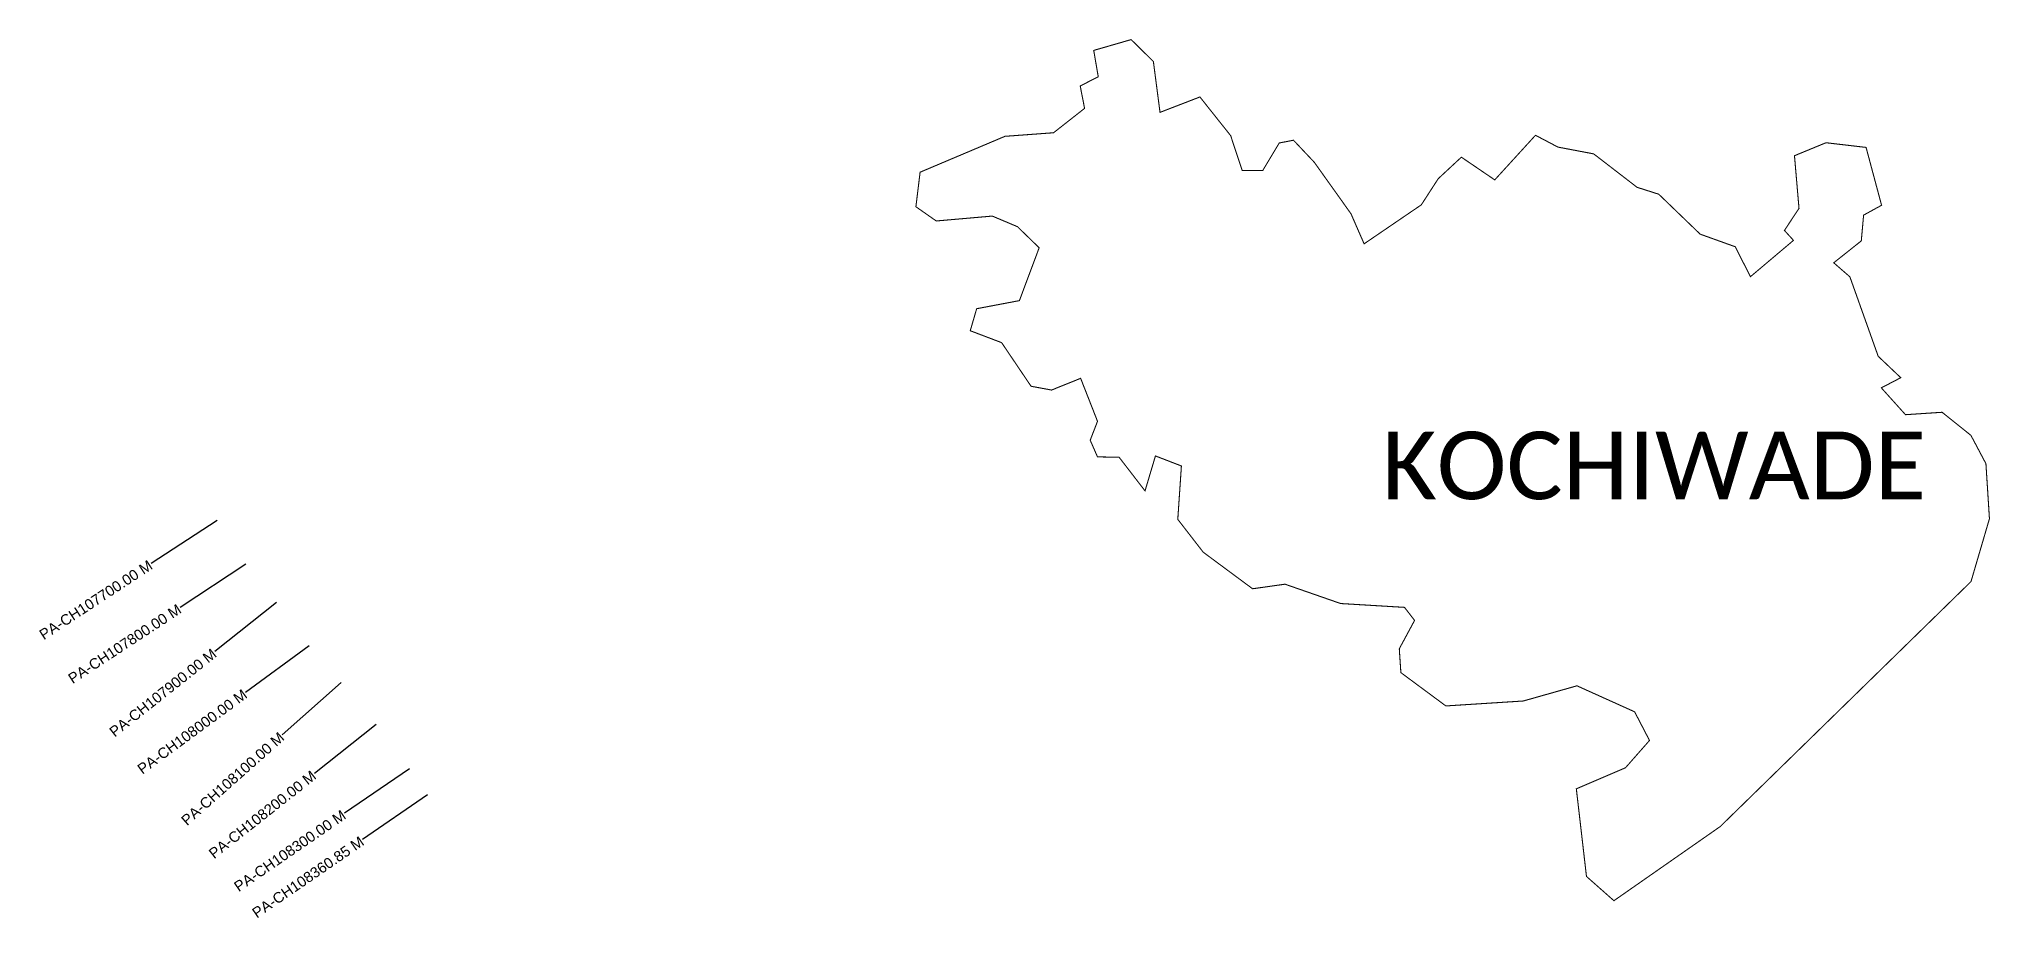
# Model space of a CAD drawing. Header units: metres. Extents: x 268033 to 271744, y 2138635 to 2140308.
import ezdxf
from ezdxf.enums import TextEntityAlignment as Align

# ---------------------------------------------------------------- set-up
doc = ezdxf.new("R2010")
doc.units = ezdxf.units.M
for name, color, linetype in [('CS', 134, 'Continuous'), ('CSMark', 6, 'Continuous'), ('VILLAGE NAME', 250, 'Continuous')]:
    doc.layers.add(name, color=color, linetype=linetype)
doc.styles.add('DynamicDimensions', font='arial.ttf')
doc.styles.get("Standard").update_dxf_attribs({"font": 'simplex.shx'})

msp = doc.modelspace()

# ---------------------------------------------------------------- linework, layer by layer
at = {"color": 6, "const_width": 2, "flags": 128}
msp.add_lwpolyline([(269709.1, 2140054), (269870.5, 2140122.3), (269963, 2140129.1), (270022, 2140175.5), (270013.7, 2140218.1), (270048, 2140235.7), (270039.4, 2140285.8), (270110.6, 2140306.4), (270152.9, 2140264.6), (270165.5, 2140167.9), (270241.4, 2140197.2), (270299.9, 2140123.6), (270322, 2140057), (270360.8, 2140057), (270392.3, 2140109.6), (270419.4, 2140114.9), (270459, 2140072.9), (270528.8, 2139974.9), (270553.8, 2139917.7), (270662.6, 2139991.9), (270694.8, 2140041.7), (270738.8, 2140082.6), (270802.3, 2140039.4), (270879.8, 2140124.3), (270922.5, 2140101.8), (270990.5, 2140088.9), (271073, 2140025.3), (271114.3, 2140012.1), (271193.1, 2139936.1), (271259.9, 2139912.1), (271288.7, 2139855.1), (271370.6, 2139924.3), (271353.4, 2139943.2), (271381.1, 2139985.2), (271372.5, 2140085.4), (271432.5, 2140110.1), (271508.7, 2140101.2), (271538.2, 2139991.1), (271504, 2139972.3), (271499.6, 2139923.3), (271447.2, 2139881.6), (271477.9, 2139854.9), (271531.8, 2139703.6), (271574.7, 2139662.9), (271537.7, 2139643.6), (271583.7, 2139592.5), (271653.4, 2139597.1), (271708.2, 2139553.1), (271736.7, 2139499.3), (271743.4, 2139394.5), (271708.3, 2139274.9), (271231.3, 2138808.7), (271029, 2138667.5), (270976.8, 2138713.7), (270957.5, 2138880.4), (271051, 2138920.5), (271096.7, 2138972.5), (271068.4, 2139027), (270958.7, 2139076.5), (270856.6, 2139047.6), (270709.3, 2139038.2), (270623.7, 2139101.6), (270620.7, 2139147), (270649.8, 2139201), (270630.6, 2139225.8), (270509.1, 2139233.1), (270403.3, 2139269.9), (270341.6, 2139261.2), (270247.7, 2139330.8), (270199.3, 2139393.3), (270206.2, 2139494.9), (270156.8, 2139514), (270137, 2139447.5), (270087.7, 2139511.5), (270046.6, 2139512.2), (270032.7, 2139543.9), (270046.6, 2139579.9), (270014.5, 2139661.7), (269959.2, 2139639.4), (269920.2, 2139646.6), (269864.2, 2139729.6), (269804.5, 2139752.3), (269816.7, 2139794.2), (269898, 2139809.6), (269935.6, 2139910.2), (269894.3, 2139950.3), (269846.5, 2139970.5), (269739.8, 2139961.2), (269701.1, 2139988.3), (269709.1, 2140054)], dxfattribs=at)
at = {"layer": 'CS'}
for p, q in [((268371.7, 2139391.4), (268246.3, 2139309.1)), ((268426.6, 2139307.9), (268301.2, 2139225.5)), ((268484.8, 2139235), (268367.3, 2139141.7)), ((268546.6, 2139152.9), (268425.8, 2139064)), ((268607.8, 2139082.8), (268495.6, 2138983.2)), ((268674.5, 2139002.6), (268556.8, 2138909.6)), ((268737.7, 2138918.8), (268614, 2138833.9)), ((268772.1, 2138868.7), (268648.5, 2138783.7))]:
    msp.add_line(p, q, dxfattribs=at)

# ---------------------------------------------------------------- texts
at = {"layer": 'CSMark', "style": 'DynamicDimensions'}
for s, rotation, p in [('PA-CH107700.00 M', 33.2895, (268245.5, 2139308.6)), ('PA-CH107800.00 M', 33.2895, (268300.4, 2139225)), ('PA-CH107900.00 M', 38.4434, (268366.5, 2139141.1)), ('PA-CH108000.00 M', 36.3752, (268425, 2139063.4)), ('PA-CH108100.00 M', 41.5844, (268494.9, 2138982.6)), ('PA-CH108200.00 M', 38.3049, (268556, 2138909)), ('PA-CH108300.00 M', 34.5036, (268613.2, 2138833.3)), ('PA-CH108360.85 M', 34.5036, (268647.7, 2138783.2))]:
    msp.add_text(s, height=20, rotation=rotation, dxfattribs=at).set_placement(p, align=Align.MIDDLE_RIGHT)
at = {"layer": 'VILLAGE NAME', "insert": (270587.8, 2139560.2), "char_height": 128.647, "attachment_point": 1}
msp.add_mtext_dynamic_manual_height_columns('{\\fCalibri|b0|i0|c0|p34;KOCHIWADE}', width=1449.11, gutter_width=643.2, heights=[0], dxfattribs=at)

doc.saveas('drawing.dxf')
